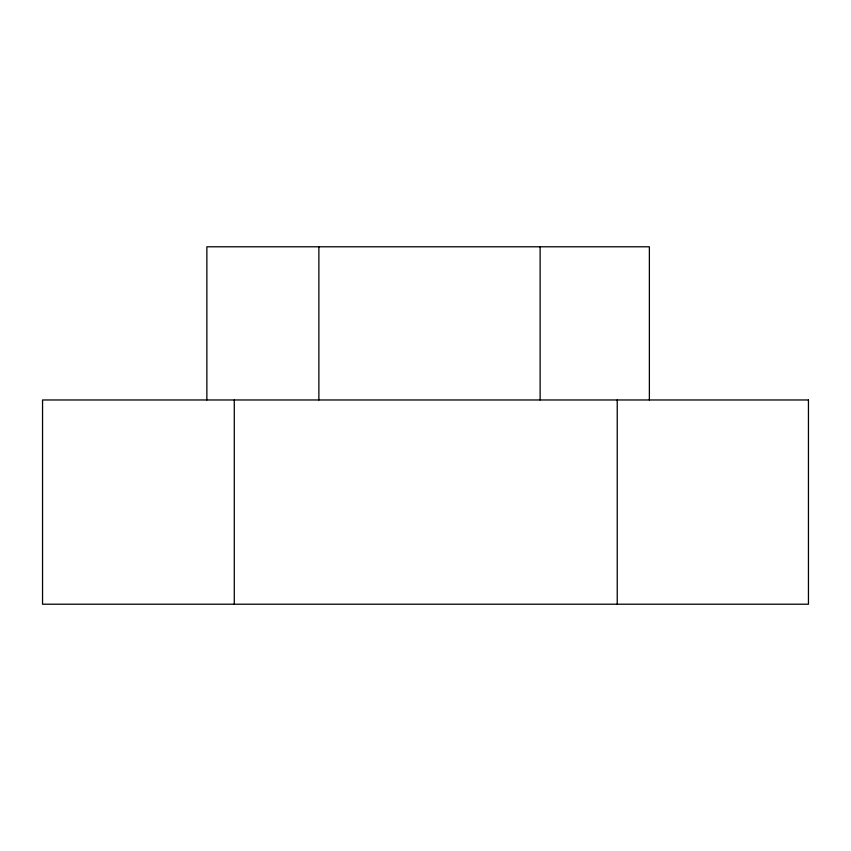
<?xml version="1.0" encoding="UTF-8"?>
<svg xmlns="http://www.w3.org/2000/svg" width="851" height="851" viewBox="0 0 851 851"><rect width="100%" height="100%" fill="white"/><g stroke="black" fill="none" stroke-linecap="round" stroke-linejoin="round"><path stroke-width="1.28" d="M649.377 399.97L649.377 246.79L206.867 246.79L206.867 399.97M617.23 399.97L617.23 604.21M540.13 246.79L540.13 399.97M318.87 246.79L318.87 399.97M234.28 399.97L234.28 604.21M808.45 399.97L42.55 399.97L42.55 604.21L808.45 604.21L808.45 399.97"/></g></svg>
